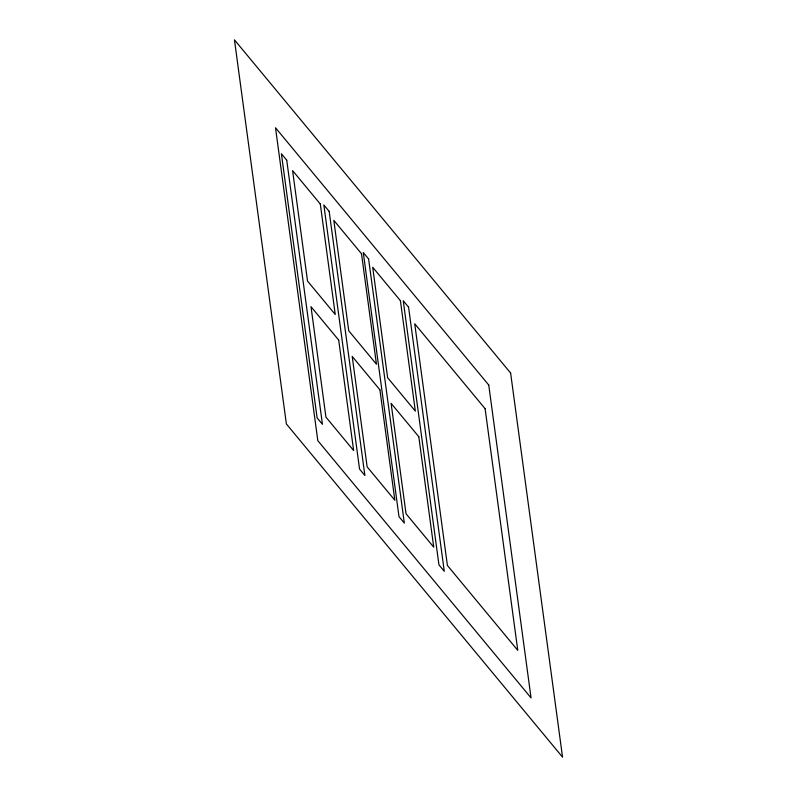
<?xml version="1.0" encoding="UTF-8"?>
<svg xmlns="http://www.w3.org/2000/svg" width="797" height="797" viewBox="0 0 797 797"><rect width="100%" height="100%" fill="white"/><g stroke="black" fill="none" stroke-linecap="round" stroke-linejoin="round"><path stroke-width="1.2" d="M510.618 373.026L234.448 39.85L286.382 423.974L562.552 757.15L510.618 373.026M488.75 385.031L275.513 127.769L317.814 440.661L531.051 697.913L488.75 385.031M286.731 160.187L281.401 153.761L317.116 417.867L322.436 424.293L286.731 160.187M329.181 211.394L323.851 204.968L359.557 469.074L364.887 475.51L329.181 211.394M368.603 258.965L363.283 252.539L398.988 516.645L404.318 523.071L368.603 258.965M408.562 307.174L403.242 300.748L438.948 564.854L444.278 571.28L408.562 307.174M320.304 204.042L292.599 170.618L307.532 281.062L335.238 314.486L320.304 204.042M361.509 253.755L333.804 220.331L348.737 330.775L376.443 364.199L361.509 253.755M400.403 300.678L372.697 267.254L387.631 377.698L415.337 411.122L400.403 300.678M485.094 408.672L414.729 323.771L447.406 565.471L517.771 650.362L485.094 408.672M338.705 340.1L310.999 306.676L325.933 417.12L353.639 450.544L338.705 340.1M379.91 389.813L352.204 356.389L367.138 466.833L394.844 500.257L379.91 389.813M418.804 436.736L391.098 403.312L406.032 513.756L433.737 547.18L418.804 436.736"/></g></svg>
